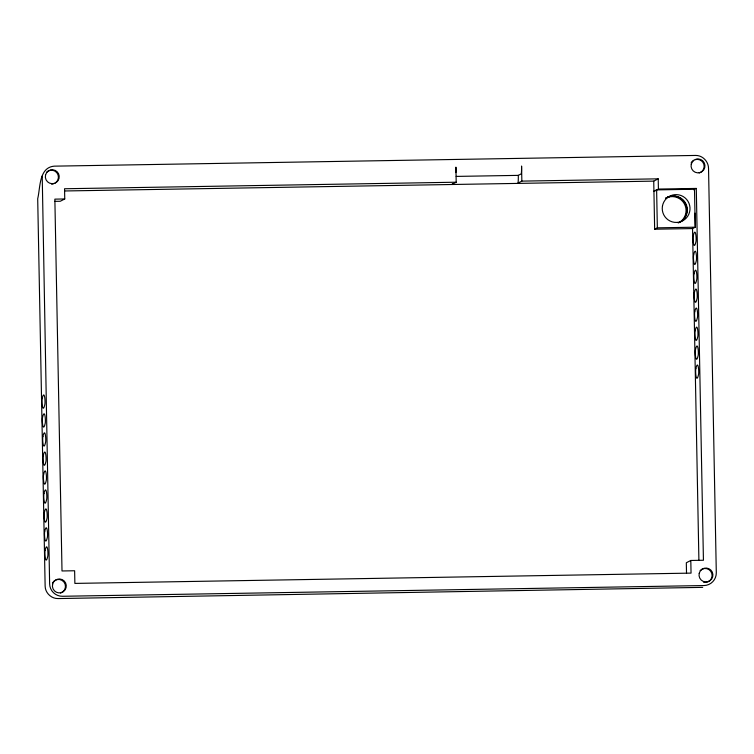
<?xml version="1.0" encoding="UTF-8"?>
<svg xmlns="http://www.w3.org/2000/svg" width="754" height="754" viewBox="0 0 754 754"><rect width="100%" height="100%" fill="white"/><g stroke="black" fill="none" stroke-linecap="round" stroke-linejoin="round"><path stroke-width="1.13" d="M42.224 176.059L49.623 583.832A12.658 12.62 62.9 0 0 62.488 596.273L703.916 585.556A12.658 12.62 62.9 0 0 716.3 572.701L708.534 168.331C708.468 161.488 702.596 155.315 695.659 155.437L54.231 166.153C38.793 167.482 40.424 187.784 37.7 198.698L45.136 586.122C45.202 592.861 51.263 598.714 58.011 598.563L702.69 587.366M695.263 225.804L695.018 213.146M455.85 172.581A7.597 0.547 89 0 0 455.906 167.134L456.189 182.214L64.552 188.754L64.75 198.971L60.263 201.261L54.778 201.356M451.74 184.504L456.189 182.214M518.3 175.371L521.165 173.901A7.597 0.547 89 0 0 521.561 166.04L521.853 181.12L517.904 183.137A7.597 0.547 89 0 0 518.3 175.371L456.189 176.408M64.769 190.969L653.737 181.13L658.214 178.839L658.412 189.065L653.925 191.356M653.925 191.252L656.621 189.885L694.5 189.245L695.226 227.199L692.54 228.575L654.651 229.207L653.737 181.13M693.605 189.801L696.291 188.425L703.435 560.26L690.805 560.467L686.319 562.757L686.517 573.106M654.651 229.207L657.347 227.831L695.226 227.199M521.853 181.12L658.214 178.839M64.75 198.971L54.863 199.141L62.007 570.966L74.627 570.759L74.872 583.408L691.05 573.115L690.805 560.467M658.412 189.065L696.291 188.425M692.53 228.377L698.901 560.194M657.347 227.831L656.621 189.885M452.409 183.91A7.597 0.547 89 0 1 452.277 184.23M680.268 221.978A13.93 13.883 62.9 0 0 684.981 202.883A13.93 13.883 62.9 0 0 665.914 198.104A13.93 13.883 62.9 0 1 685.867 203.712A13.93 13.883 62.9 0 1 678.242 222.977M53.402 183.835A6.965 6.937 62.9 0 1 51.611 184.108M46.475 172.308A6.965 6.937 62.9 0 1 56.908 172.817A6.965 6.937 62.9 0 1 55.07 183.118M691.126 162.939A6.965 6.937 62.9 0 1 693.614 160.348M695.282 159.622A6.965 6.937 62.9 0 1 703.878 164.4A6.965 6.937 62.9 0 1 699.128 173.005M700.155 570.58A6.965 6.937 62.9 0 1 711.833 573.511A6.965 6.937 62.9 0 1 703.491 582.173M52.46 582.983A6.965 6.937 62.9 0 1 63.967 582.031A6.965 6.937 62.9 0 1 60.471 593.049M665.81 198.123A13.93 13.883 62.9 0 1 684.312 203.731A13.93 13.883 62.9 0 1 679.373 222.439M42.167 398.564C41.451 401.741 42.639 414.37 44.835 404.559C45.532 401.401 44.373 388.8 42.167 398.564M42.526 417.433C41.819 420.609 42.997 433.239 45.193 423.428C45.9 420.27 44.731 407.66 42.526 417.433M42.903 436.453C42.186 439.629 43.364 452.259 45.56 442.447C46.267 439.299 45.108 426.689 42.903 436.453M43.242 455.661C42.526 458.828 43.704 471.467 45.9 461.646C46.607 458.498 45.438 445.887 43.242 455.661M43.6 474.53C42.893 477.697 44.071 490.336 46.267 480.515C46.965 477.367 45.806 464.756 43.6 474.53M43.968 493.55C43.261 496.726 44.439 509.355 46.635 499.544C47.342 496.386 46.173 483.785 43.968 493.55M44.345 512.55C43.628 515.717 44.806 528.356 47.002 518.535C47.709 515.387 46.55 502.777 44.345 512.55M44.703 531.41C43.996 534.586 45.174 547.216 47.37 537.404C48.077 534.256 46.908 521.645 44.703 531.41M45.07 550.439C44.363 553.615 45.542 566.245 47.738 556.433C48.444 553.276 47.276 540.665 45.07 550.439M693.275 235.795C692.568 238.961 693.746 251.6 695.942 241.78C696.649 238.632 695.48 226.021 693.275 235.795M693.652 254.814C692.935 257.991 694.114 270.62 696.31 260.809C697.016 257.651 695.857 245.05 693.652 254.814M694.019 273.815C693.312 276.982 694.491 289.621 696.687 279.8C697.384 276.652 696.225 264.041 694.019 273.815M694.377 292.675C693.671 295.851 694.849 308.49 697.045 298.669C697.752 295.521 696.583 282.91 694.377 292.675M694.754 311.704C694.038 314.88 695.216 327.509 697.422 317.698C698.119 314.541 696.96 301.93 694.754 311.704M695.113 330.752C694.406 333.928 695.584 346.557 697.78 336.746C698.487 333.598 697.318 320.987 695.113 330.752M695.48 349.62C694.764 352.797 695.942 365.426 698.138 355.615C698.845 352.467 697.686 339.856 695.48 349.62M695.848 368.649C695.141 371.816 696.319 384.455 698.515 374.634C699.212 371.486 698.053 358.876 695.848 368.649M52.61 584.256A6.965 6.937 62.9 0 0 61.272 592.635A6.965 6.937 62.9 0 0 64.165 580.948A6.965 6.937 62.9 0 0 52.61 584.256M699.222 573.323A6.965 6.937 62.9 0 0 707.893 581.702A6.965 6.937 62.9 0 0 710.777 570.005A6.965 6.937 62.9 0 0 699.222 573.323M691.267 164.212A6.965 6.937 62.9 0 0 699.938 172.591A6.965 6.937 62.9 0 0 702.832 160.904A6.965 6.937 62.9 0 0 691.267 164.212M45.542 175.051A6.965 6.937 62.9 0 0 54.213 183.429A6.965 6.937 62.9 0 0 57.106 171.733A6.965 6.937 62.9 0 0 45.542 175.051M662.446 206.115A13.93 13.883 62.9 0 0 680.928 221.601A13.93 13.883 62.9 0 0 685.028 197.859A13.93 13.883 62.9 0 0 662.446 206.115"/></g></svg>
